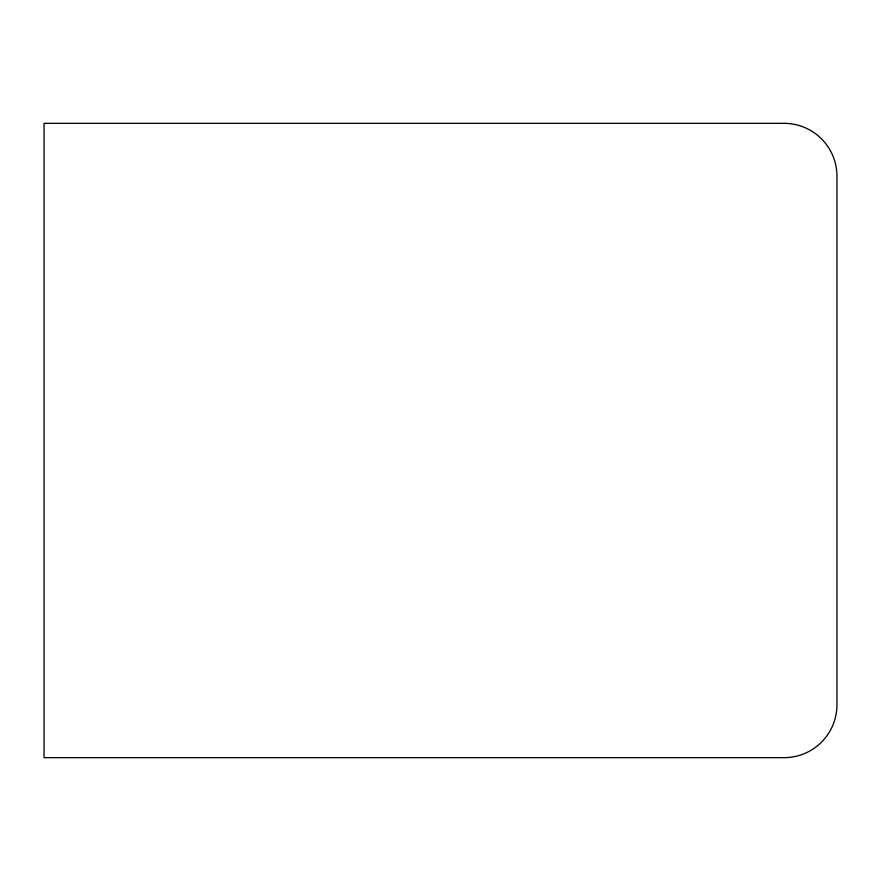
<?xml version="1.0" encoding="UTF-8"?>
<svg xmlns="http://www.w3.org/2000/svg" width="881" height="881" viewBox="0 0 881 881"><rect width="100%" height="100%" fill="white"/><g stroke="black" fill="none" stroke-linecap="round" stroke-linejoin="round"><path stroke-width="1.32" d="M784.09 123.34L44.05 123.34L44.05 757.66L784.09 757.66A52.86 52.86 0 0 0 836.95 704.8L836.95 176.2A52.86 52.86 0 0 0 784.09 123.34"/></g></svg>
